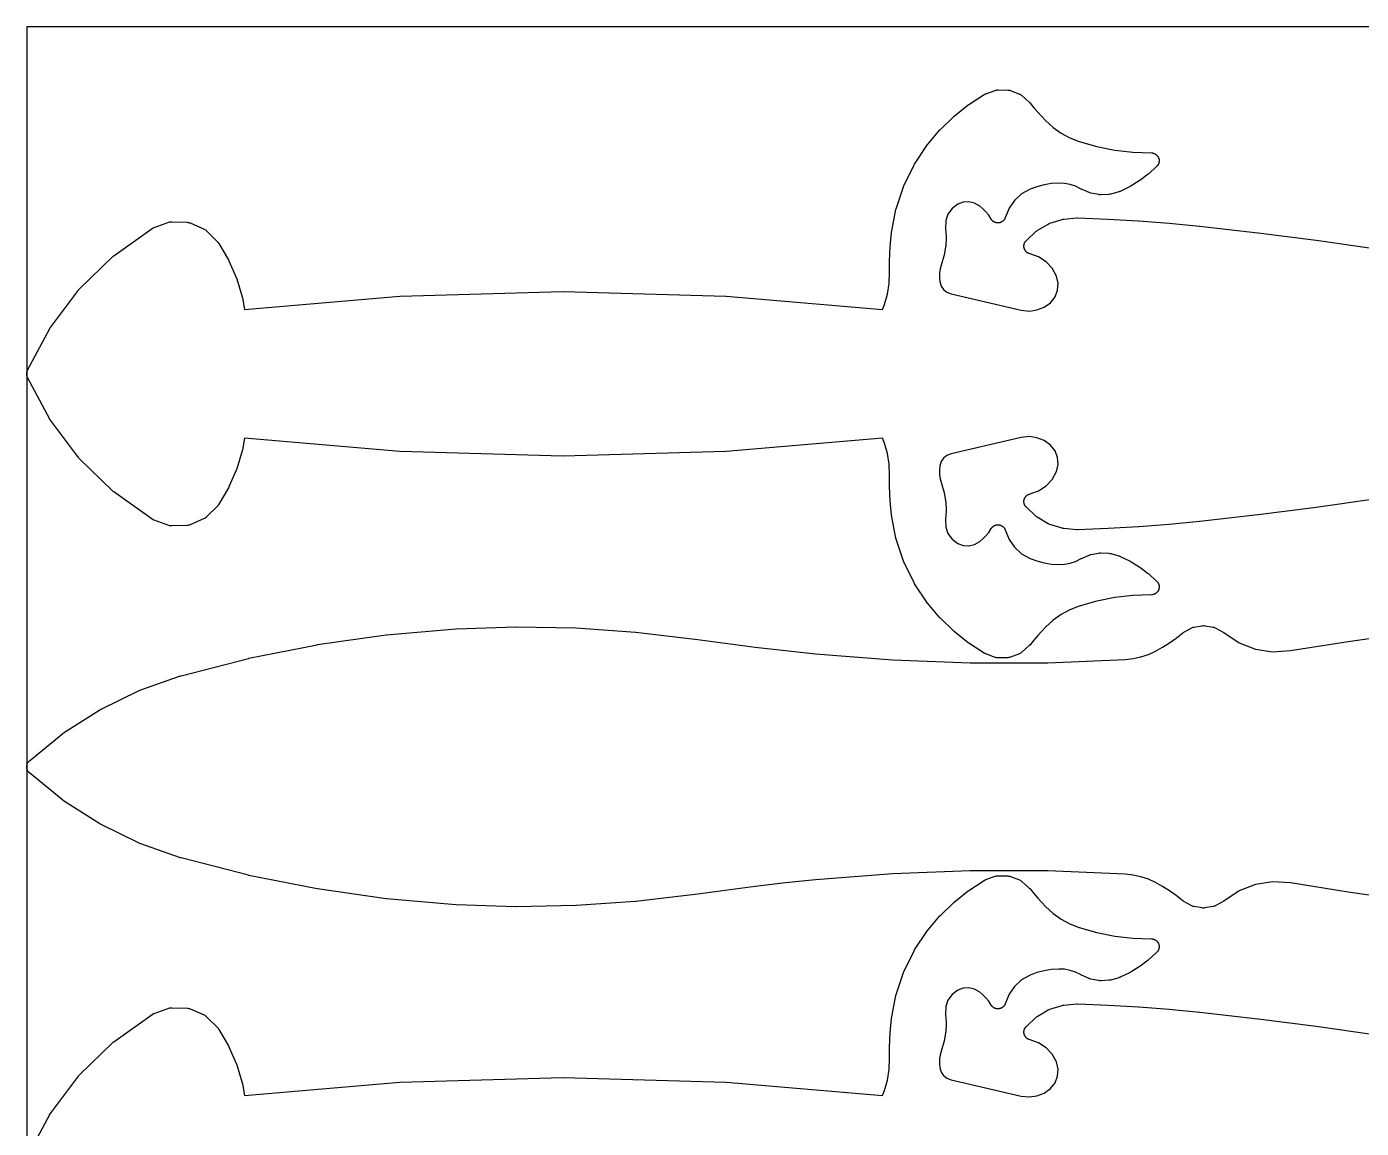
# Model space of a CAD drawing. Header units: metres. Extents: x 0 to 3000, y 0 to 1240.
# Drawn here: x 0 to 339.7, y 959.7 to 1240 of the extents above; entities that cross this region are included whole.
import ezdxf

# ---------------------------------------------------------------- set-up
doc = ezdxf.new("R2010")
doc.units = ezdxf.units.M

msp = doc.modelspace()

# ---------------------------------------------------------------- linework, layer by layer
at = {"color": 7}
msp.add_lwpolyline([(0, 0), (3000, 0), (3000, 1240), (0, 1240), (0, 0)], close=True, dxfattribs=at)
at = {"color": 1}
for points in [[(342.98, 1119.78), (328.22, 1117.66), (328.19, 1117.66), (313.4, 1115.76), (313.37, 1115.76), (298.56, 1114.08), (298.54, 1114.08), (298.53, 1114.08), (290.81, 1113.34), (290.77, 1113.34), (283.04, 1112.74), (283, 1112.74), (275.26, 1112.29), (275.22, 1112.29), (267.47, 1111.99), (267.45, 1111.99), (267.42, 1111.99), (267.35, 1111.99), (267.28, 1111.99), (267.25, 1111.99), (267.23, 1111.99), (263.94, 1112.27), (263.72, 1112.3), (263.5, 1112.36), (260.4, 1113.35), (260.19, 1113.43), (259.99, 1113.53), (257.18, 1115.18), (257, 1115.31), (256.82, 1115.45), (254.43, 1117.72), (254.37, 1117.78), (254.31, 1117.84), (254.3, 1117.85), (254.29, 1117.86), (254.24, 1117.93), (254.19, 1117.99), (254.18, 1118.01), (254.17, 1118.02), (254.13, 1118.09), (254.08, 1118.16), (254.07, 1118.17), (254.07, 1118.18), (254.03, 1118.26), (253.99, 1118.33), (253.98, 1118.34), (253.98, 1118.36), (253.95, 1118.44), (253.91, 1118.51), (253.91, 1118.53), (253.91, 1118.54), (253.88, 1118.62), (253.86, 1118.7), (253.86, 1118.72), (253.85, 1118.73), (253.84, 1118.81), (253.82, 1118.89), (253.82, 1118.91), (253.82, 1118.92), (253.81, 1119.01), (253.8, 1119.09), (253.8, 1119.1), (253.8, 1119.12), (253.8, 1119.2), (253.81, 1119.29), (253.81, 1119.3), (253.81, 1119.31), (253.82, 1119.4), (253.83, 1119.48), (253.83, 1119.49), (253.83, 1119.51), (253.85, 1119.59), (253.87, 1119.67), (253.87, 1119.69), (253.87, 1119.7), (253.9, 1119.78), (253.92, 1119.86), (253.93, 1119.87), (253.93, 1119.89), (253.97, 1119.96), (254, 1120.04), (254.01, 1120.05), (254.01, 1120.07), (254.05, 1120.14), (254.09, 1120.21), (254.1, 1120.23), (254.11, 1120.24), (254.16, 1120.31), (254.2, 1120.38), (254.21, 1120.39), (254.22, 1120.4), (254.28, 1120.46), (254.33, 1120.53), (254.34, 1120.54), (254.35, 1120.55), (254.41, 1120.61), (254.47, 1120.66), (254.48, 1120.67), (254.49, 1120.68), (254.56, 1120.74), (254.62, 1120.79), (254.63, 1120.8), (254.64, 1120.81), (254.72, 1120.85), (254.78, 1120.9), (254.8, 1120.9), (254.81, 1120.91), (254.88, 1120.95), (254.96, 1120.99), (254.97, 1120.99), (254.99, 1121), (255.06, 1121.03), (255.14, 1121.06), (257.54, 1121.9), (259.43, 1123.14), (260.97, 1124.79), (262.07, 1126.77), (262.5, 1128.6), (262.37, 1130.4), (261.72, 1132.08), (260.54, 1133.55), (258.95, 1134.69), (257.13, 1135.41), (255.2, 1135.68), (253.1, 1135.45), (235.32, 1131.33), (234.17, 1130.87), (233.34, 1130.2), (232.74, 1129.32), (232.39, 1128.19), (232.29, 1127.16), (232.33, 1126.05), (232.51, 1124.94), (232.85, 1123.75), (233.46, 1121.69), (233.51, 1121.46), (233.86, 1119.35), (233.89, 1119.12), (234, 1116.98), (233.99, 1116.75), (233.86, 1114.69), (233.91, 1112.67), (234.48, 1111), (235.51, 1109.56), (236.97, 1108.47), (238.36, 1107.97), (239.8, 1107.88), (241.22, 1108.21), (242.6, 1108.98), (243.37, 1109.64), (244.15, 1110.44), (244.84, 1111.31), (245.5, 1112.33), (245.51, 1112.35), (245.53, 1112.38), (245.57, 1112.43), (245.61, 1112.49), (245.63, 1112.51), (245.65, 1112.54), (245.69, 1112.59), (245.74, 1112.64), (245.76, 1112.66), (245.78, 1112.68), (245.83, 1112.72), (245.88, 1112.77), (245.91, 1112.79), (245.93, 1112.81), (245.98, 1112.85), (246.04, 1112.89), (246.06, 1112.91), (246.09, 1112.92), (246.15, 1112.96), (246.21, 1113), (246.23, 1113.01), (246.26, 1113.02), (246.32, 1113.05), (246.38, 1113.08), (246.41, 1113.09), (246.44, 1113.1), (246.5, 1113.13), (246.57, 1113.15), (246.59, 1113.16), (246.62, 1113.17), (246.69, 1113.18), (246.76, 1113.2), (246.78, 1113.21), (246.81, 1113.21), (246.88, 1113.22), (246.95, 1113.23), (246.98, 1113.24), (247.01, 1113.24), (247.08, 1113.24), (247.14, 1113.25), (247.17, 1113.25), (247.2, 1113.25), (247.27, 1113.24), (247.34, 1113.24), (247.37, 1113.24), (247.4, 1113.23), (247.47, 1113.22), (247.54, 1113.21), (247.56, 1113.21), (247.59, 1113.2), (247.66, 1113.19), (247.73, 1113.17), (247.75, 1113.16), (247.78, 1113.15), (247.85, 1113.13), (247.91, 1113.11), (247.94, 1113.1), (247.97, 1113.09), (248.03, 1113.05), (248.09, 1113.03), (248.12, 1113.01), (248.14, 1113), (248.2, 1112.96), (248.26, 1112.93), (248.28, 1112.91), (248.31, 1112.9), (248.36, 1112.85), (248.42, 1112.81), (248.44, 1112.79), (248.47, 1112.78), (248.52, 1112.73), (248.57, 1112.68), (248.59, 1112.66), (248.61, 1112.64), (248.66, 1112.59), (248.7, 1112.54), (248.72, 1112.52), (248.74, 1112.5), (248.78, 1112.44), (248.82, 1112.39), (248.84, 1112.36), (248.85, 1112.34), (248.89, 1112.28), (248.93, 1112.22), (248.94, 1112.19), (248.95, 1112.17), (248.98, 1112.1), (249.01, 1112.04), (249.02, 1112.02), (249.03, 1111.99), (250.03, 1109.5), (251.41, 1107.52), (253.2, 1105.89), (255.4, 1104.66), (257.11, 1104.04), (258.93, 1103.56), (260.79, 1103.25), (262.65, 1103.12), (264.12, 1103.19), (265.54, 1103.46), (266.92, 1103.92), (268.34, 1104.63), (268.38, 1104.65), (268.43, 1104.67), (270.38, 1105.53), (270.59, 1105.61), (270.82, 1105.67), (272.89, 1106.05), (273.12, 1106.08), (273.35, 1106.09), (275.45, 1105.99), (275.68, 1105.97), (275.91, 1105.92), (277.96, 1105.33), (278.02, 1105.31), (278.09, 1105.29), (278.12, 1105.28), (278.15, 1105.27), (278.21, 1105.24), (278.27, 1105.22), (280.69, 1104.06), (280.87, 1103.97), (283.16, 1102.58), (283.32, 1102.47), (285.46, 1100.86), (285.61, 1100.73), (287.58, 1098.91), (287.58, 1098.91), (287.59, 1098.91), (287.65, 1098.84), (287.72, 1098.77), (287.72, 1098.77), (287.72, 1098.77), (287.78, 1098.69), (287.84, 1098.62), (287.84, 1098.62), (287.85, 1098.61), (287.9, 1098.53), (287.95, 1098.46), (287.95, 1098.45), (287.95, 1098.45), (288, 1098.37), (288.04, 1098.28), (288.04, 1098.28), (288.04, 1098.28), (288.08, 1098.19), (288.11, 1098.1), (288.12, 1098.1), (288.12, 1098.09), (288.14, 1098), (288.17, 1097.91), (288.17, 1097.91), (288.17, 1097.91), (288.19, 1097.81), (288.21, 1097.72), (288.21, 1097.71), (288.21, 1097.71), (288.21, 1097.62), (288.22, 1097.52), (288.22, 1097.52), (288.22, 1097.52), (288.22, 1097.42), (288.22, 1097.33), (288.22, 1097.32), (288.22, 1097.32), (288.21, 1097.23), (288.2, 1097.13), (288.2, 1097.13), (288.2, 1097.13), (288.18, 1097.03), (288.16, 1096.94), (288.16, 1096.94), (288.16, 1096.93), (288.13, 1096.84), (288.1, 1096.75), (288.1, 1096.75), (288.1, 1096.75), (288.06, 1096.66), (288.02, 1096.57), (288.02, 1096.57), (288.02, 1096.57), (287.98, 1096.48), (287.93, 1096.4), (287.93, 1096.4), (287.93, 1096.39), (287.87, 1096.32), (287.82, 1096.24), (287.82, 1096.23), (287.82, 1096.23), (287.75, 1096.16), (287.69, 1096.09), (287.69, 1096.08), (287.69, 1096.08), (287.62, 1096.02), (287.55, 1095.95), (287.55, 1095.95), (287.55, 1095.95), (287.47, 1095.89), (287.4, 1095.83), (287.4, 1095.82), (287.39, 1095.82), (287.31, 1095.77), (287.24, 1095.72), (287.23, 1095.72), (287.23, 1095.72), (287.15, 1095.67), (287.06, 1095.63), (287.06, 1095.63), (287.06, 1095.63), (286.97, 1095.59), (286.88, 1095.55), (286.88, 1095.55), (286.87, 1095.55), (286.78, 1095.53), (286.69, 1095.5), (286.69, 1095.5), (286.69, 1095.5), (286.59, 1095.48), (286.5, 1095.46), (286.5, 1095.46), (286.49, 1095.46), (286.4, 1095.45), (286.3, 1095.45), (286.3, 1095.45), (286.3, 1095.45), (281.55, 1095.27), (276.93, 1094.73), (272.36, 1093.82), (267.89, 1092.54), (265.52, 1091.61), (263.3, 1090.41), (261.25, 1088.95), (259.33, 1087.23), (258.33, 1086.18), (257.32, 1085.07), (256.35, 1083.93), (255.39, 1082.74), (255.34, 1082.69), (255.3, 1082.64), (255.28, 1082.62), (255.26, 1082.6), (255.21, 1082.55), (255.16, 1082.5), (253.26, 1080.82), (253.12, 1080.71), (252.97, 1080.61), (252.82, 1080.52), (252.65, 1080.45), (250.35, 1079.57), (250.19, 1079.51), (250.02, 1079.47), (249.84, 1079.44), (249.67, 1079.43), (247.21, 1079.4), (247.03, 1079.4), (246.85, 1079.42), (246.67, 1079.46), (246.5, 1079.51), (244.12, 1080.37), (244.08, 1080.38), (244.05, 1080.39), (243.99, 1080.42), (243.99, 1080.42), (243.93, 1080.44), (243.9, 1080.46), (243.87, 1080.48), (243.82, 1080.51), (243.76, 1080.54), (243.73, 1080.56), (243.7, 1080.57), (239.8, 1083.1), (239.64, 1083.21), (236.02, 1086.1), (235.87, 1086.23), (232.54, 1089.46), (232.41, 1089.6), (229.41, 1093.15), (229.4, 1093.16), (229.38, 1093.17), (229.34, 1093.24), (229.29, 1093.3), (229.28, 1093.32), (229.27, 1093.33), (225.99, 1098.26), (225.86, 1098.49), (223.27, 1103.79), (223.17, 1104.03), (221.31, 1109.62), (221.24, 1109.88), (220.13, 1115.7), (220.12, 1115.78), (220.1, 1115.86), (219.85, 1118.3), (219.84, 1118.37), (219.67, 1120.82), (219.67, 1120.89), (219.58, 1123.34), (219.58, 1123.41), (219.59, 1125.82), (219.48, 1128.65), (219.07, 1131.37), (218.36, 1134.03), (217.85, 1135.31), (178.05, 1131.91), (177.94, 1131.9), (136.55, 1130.73), (136.44, 1130.73), (95.05, 1131.9), (94.93, 1131.91), (55.46, 1135.28), (54.92, 1132.33), (54.87, 1132.1), (53.47, 1127.51), (53.39, 1127.29), (51.46, 1122.88), (51.36, 1122.68), (48.93, 1118.51), (48.9, 1118.46), (48.87, 1118.42), (48.85, 1118.38), (48.82, 1118.34), (48.79, 1118.3), (48.76, 1118.26), (48.73, 1118.23), (48.7, 1118.19), (48.66, 1118.15), (48.63, 1118.11), (45.79, 1115.24), (45.65, 1115.11), (45.5, 1115), (45.34, 1114.89), (45.17, 1114.81), (41.59, 1113.25), (41.41, 1113.19), (41.23, 1113.14), (41.05, 1113.11), (40.86, 1113.09), (36.96, 1112.95), (36.77, 1112.95), (36.58, 1112.97), (36.4, 1113.01), (36.21, 1113.06), (32.42, 1114.43), (32.35, 1114.45), (32.28, 1114.48), (32.26, 1114.49), (32.24, 1114.5), (32.17, 1114.54), (32.1, 1114.57), (32.08, 1114.58), (32.06, 1114.59), (32, 1114.64), (31.94, 1114.68), (22.16, 1121.6), (22.03, 1121.7), (21.92, 1121.8), (13.38, 1130.11), (13.27, 1130.22), (13.17, 1130.34), (6.02, 1139.87), (5.93, 1140), (5.85, 1140.14), (0.23, 1150.72), (0.19, 1150.81), (0.15, 1150.89), (0.15, 1150.89), (0.15, 1150.9), (0.12, 1150.99), (0.09, 1151.07), (0.09, 1151.08), (0.08, 1151.08), (0.06, 1151.17), (0.04, 1151.26), (0.04, 1151.27), (0.04, 1151.27), (0.02, 1151.37), (0.01, 1151.46), (0.01, 1151.46), (0.01, 1151.47), (0, 1151.56), (0, 1151.65), (0, 1151.66), (0, 1151.66), (0, 1151.76), (0.01, 1151.85), (0.01, 1151.86), (0.01, 1151.86), (0.02, 1151.95), (0.04, 1152.04), (0.04, 1152.05), (0.04, 1152.06), (0.06, 1152.14), (0.08, 1152.23), (0.09, 1152.24), (0.09, 1152.25), (0.12, 1152.33), (0.15, 1152.42), (0.15, 1152.42), (0.15, 1152.43), (0.19, 1152.51), (0.23, 1152.6), (5.85, 1163.18), (5.93, 1163.32), (6.02, 1163.45), (13.17, 1172.98), (13.27, 1173.1), (13.38, 1173.21), (21.92, 1181.52), (22.03, 1181.62), (22.16, 1181.72), (31.94, 1188.64), (32, 1188.68), (32.06, 1188.72), (32.08, 1188.74), (32.1, 1188.75), (32.17, 1188.78), (32.24, 1188.82), (32.26, 1188.83), (32.28, 1188.84), (32.35, 1188.86), (32.42, 1188.89), (36.21, 1190.26), (36.4, 1190.31), (36.58, 1190.35), (36.77, 1190.37), (36.96, 1190.37), (40.86, 1190.23), (41.05, 1190.21), (41.23, 1190.18), (41.41, 1190.13), (41.59, 1190.07), (45.17, 1188.51), (45.34, 1188.42), (45.5, 1188.32), (45.65, 1188.21), (45.79, 1188.08), (48.63, 1185.21), (48.66, 1185.17), (48.7, 1185.13), (48.73, 1185.09), (48.76, 1185.06), (48.79, 1185.02), (48.82, 1184.97), (48.85, 1184.94), (48.87, 1184.9), (48.9, 1184.86), (48.93, 1184.81), (51.36, 1180.64), (51.46, 1180.44), (53.39, 1176.03), (53.47, 1175.81), (54.87, 1171.22), (54.92, 1170.99), (55.46, 1168.04), (94.93, 1171.41), (95.05, 1171.42), (136.44, 1172.59), (136.55, 1172.59), (177.94, 1171.42), (178.05, 1171.41), (217.85, 1168.01), (218.36, 1169.29), (219.07, 1171.95), (219.48, 1174.67), (219.59, 1177.5), (219.58, 1179.91), (219.58, 1179.98), (219.67, 1182.43), (219.67, 1182.5), (219.84, 1184.95), (219.85, 1185.02), (220.1, 1187.46), (220.12, 1187.54), (220.13, 1187.62), (221.24, 1193.44), (221.31, 1193.69), (223.17, 1199.29), (223.27, 1199.53), (225.86, 1204.83), (225.99, 1205.06), (229.27, 1209.99), (229.28, 1210), (229.29, 1210.02), (229.34, 1210.08), (229.38, 1210.14), (229.4, 1210.16), (229.41, 1210.17), (232.41, 1213.72), (232.54, 1213.86), (235.87, 1217.09), (236.02, 1217.22), (239.64, 1220.11), (239.8, 1220.22), (243.7, 1222.75), (243.73, 1222.76), (243.76, 1222.78), (243.82, 1222.81), (243.87, 1222.84), (243.9, 1222.86), (243.93, 1222.87), (243.99, 1222.9), (244.05, 1222.93), (244.08, 1222.94), (244.12, 1222.95), (246.5, 1223.8), (246.67, 1223.86), (246.85, 1223.89), (247.03, 1223.92), (247.21, 1223.92), (249.67, 1223.89), (249.84, 1223.87), (250.02, 1223.85), (250.19, 1223.81), (250.35, 1223.75), (252.65, 1222.87), (252.82, 1222.8), (252.97, 1222.71), (253.12, 1222.61), (253.26, 1222.5), (255.16, 1220.82), (255.21, 1220.77), (255.26, 1220.72), (255.28, 1220.7), (255.3, 1220.68), (255.34, 1220.63), (255.39, 1220.58), (256.35, 1219.39), (257.32, 1218.25), (258.33, 1217.14), (259.33, 1216.09), (261.25, 1214.37), (263.3, 1212.91), (265.52, 1211.71), (267.89, 1210.77), (272.36, 1209.5), (276.93, 1208.59), (281.55, 1208.04), (286.3, 1207.87), (286.3, 1207.87), (286.3, 1207.87), (286.4, 1207.86), (286.49, 1207.86), (286.5, 1207.86), (286.5, 1207.86), (286.59, 1207.84), (286.69, 1207.82), (286.69, 1207.82), (286.69, 1207.82), (286.78, 1207.79), (286.87, 1207.77), (286.88, 1207.77), (286.88, 1207.76), (286.97, 1207.73), (287.06, 1207.69), (287.06, 1207.69), (287.06, 1207.69), (287.15, 1207.65), (287.23, 1207.6), (287.23, 1207.6), (287.24, 1207.6), (287.31, 1207.55), (287.39, 1207.5), (287.4, 1207.49), (287.4, 1207.49), (287.47, 1207.43), (287.55, 1207.37), (287.55, 1207.37), (287.55, 1207.37), (287.62, 1207.3), (287.69, 1207.24), (287.69, 1207.23), (287.69, 1207.23), (287.75, 1207.16), (287.82, 1207.09), (287.82, 1207.08), (287.82, 1207.08), (287.87, 1207), (287.93, 1206.93), (287.93, 1206.92), (287.93, 1206.92), (287.98, 1206.84), (288.02, 1206.75), (288.02, 1206.75), (288.02, 1206.75), (288.06, 1206.66), (288.1, 1206.57), (288.1, 1206.57), (288.1, 1206.57), (288.13, 1206.48), (288.16, 1206.39), (288.16, 1206.38), (288.16, 1206.38), (288.18, 1206.29), (288.2, 1206.19), (288.2, 1206.19), (288.2, 1206.19), (288.21, 1206.09), (288.22, 1206), (288.22, 1206), (288.22, 1205.99), (288.22, 1205.9), (288.22, 1205.8), (288.22, 1205.8), (288.22, 1205.8), (288.21, 1205.7), (288.21, 1205.61), (288.21, 1205.6), (288.21, 1205.6), (288.19, 1205.51), (288.17, 1205.41), (288.17, 1205.41), (288.17, 1205.41), (288.14, 1205.32), (288.12, 1205.23), (288.12, 1205.22), (288.11, 1205.22), (288.08, 1205.13), (288.04, 1205.04), (288.04, 1205.04), (288.04, 1205.04), (288, 1204.95), (287.95, 1204.87), (287.95, 1204.87), (287.95, 1204.86), (287.9, 1204.78), (287.85, 1204.7), (287.84, 1204.7), (287.84, 1204.7), (287.78, 1204.63), (287.72, 1204.55), (287.72, 1204.55), (287.72, 1204.55), (287.65, 1204.48), (287.59, 1204.41), (287.58, 1204.41), (287.58, 1204.41), (285.61, 1202.59), (285.46, 1202.46), (283.32, 1200.85), (283.16, 1200.74), (280.87, 1199.35), (280.69, 1199.25), (278.27, 1198.1), (278.21, 1198.08), (278.15, 1198.05), (278.12, 1198.04), (278.09, 1198.03), (278.02, 1198.01), (277.96, 1197.99), (275.91, 1197.4), (275.68, 1197.35), (275.45, 1197.33), (273.35, 1197.23), (273.12, 1197.24), (272.89, 1197.27), (270.82, 1197.65), (270.59, 1197.71), (270.38, 1197.79), (268.43, 1198.65), (268.38, 1198.67), (268.34, 1198.69), (266.92, 1199.4), (265.54, 1199.86), (264.12, 1200.13), (262.65, 1200.2), (260.79, 1200.06), (258.93, 1199.76), (257.11, 1199.28), (255.4, 1198.66), (253.2, 1197.43), (251.41, 1195.8), (250.03, 1193.82), (249.03, 1191.33), (249.02, 1191.3), (249.01, 1191.28), (248.98, 1191.21), (248.95, 1191.15), (248.94, 1191.13), (248.93, 1191.1), (248.89, 1191.04), (248.85, 1190.98), (248.84, 1190.96), (248.82, 1190.93), (248.78, 1190.88), (248.74, 1190.82), (248.72, 1190.8), (248.7, 1190.78), (248.66, 1190.73), (248.61, 1190.68), (248.59, 1190.66), (248.57, 1190.63), (248.52, 1190.59), (248.47, 1190.54), (248.44, 1190.52), (248.42, 1190.51), (248.36, 1190.46), (248.31, 1190.42), (248.28, 1190.41), (248.26, 1190.39), (248.2, 1190.36), (248.14, 1190.32), (248.12, 1190.31), (248.09, 1190.29), (248.03, 1190.26), (247.97, 1190.23), (247.94, 1190.22), (247.91, 1190.21), (247.85, 1190.19), (247.78, 1190.17), (247.75, 1190.16), (247.73, 1190.15), (247.66, 1190.13), (247.59, 1190.12), (247.56, 1190.11), (247.54, 1190.1), (247.47, 1190.1), (247.4, 1190.08), (247.37, 1190.08), (247.34, 1190.08), (247.27, 1190.08), (247.2, 1190.07), (247.17, 1190.07), (247.14, 1190.07), (247.08, 1190.08), (247.01, 1190.08), (246.98, 1190.08), (246.95, 1190.08), (246.88, 1190.1), (246.81, 1190.11), (246.78, 1190.11), (246.76, 1190.12), (246.69, 1190.13), (246.62, 1190.15), (246.59, 1190.16), (246.57, 1190.17), (246.5, 1190.19), (246.44, 1190.21), (246.41, 1190.23), (246.38, 1190.24), (246.32, 1190.27), (246.26, 1190.3), (246.23, 1190.31), (246.21, 1190.32), (246.15, 1190.36), (246.09, 1190.4), (246.06, 1190.41), (246.04, 1190.43), (245.98, 1190.47), (245.93, 1190.51), (245.91, 1190.53), (245.88, 1190.55), (245.83, 1190.59), (245.78, 1190.64), (245.76, 1190.66), (245.74, 1190.68), (245.69, 1190.73), (245.65, 1190.78), (245.63, 1190.81), (245.61, 1190.83), (245.57, 1190.88), (245.53, 1190.94), (245.51, 1190.96), (245.5, 1190.99), (244.84, 1192.01), (244.15, 1192.88), (243.37, 1193.68), (242.6, 1194.34), (241.22, 1195.11), (239.8, 1195.44), (238.36, 1195.35), (236.97, 1194.85), (235.51, 1193.75), (234.48, 1192.32), (233.91, 1190.65), (233.86, 1188.62), (233.99, 1186.57), (234, 1186.34), (233.89, 1184.2), (233.86, 1183.97), (233.51, 1181.86), (233.46, 1181.63), (232.85, 1179.57), (232.51, 1178.37), (232.33, 1177.27), (232.29, 1176.16), (232.39, 1175.13), (232.74, 1174), (233.34, 1173.12), (234.17, 1172.45), (235.32, 1171.99), (253.1, 1167.86), (255.2, 1167.64), (257.13, 1167.91), (258.95, 1168.63), (260.54, 1169.77), (261.72, 1171.24), (262.37, 1172.92), (262.5, 1174.72), (262.07, 1176.55), (260.97, 1178.53), (259.43, 1180.18), (257.54, 1181.42), (255.14, 1182.26), (255.06, 1182.29), (254.99, 1182.32), (254.97, 1182.33), (254.96, 1182.33), (254.88, 1182.37), (254.81, 1182.41), (254.8, 1182.42), (254.78, 1182.42), (254.72, 1182.47), (254.64, 1182.51), (254.63, 1182.52), (254.62, 1182.53), (254.56, 1182.58), (254.49, 1182.63), (254.48, 1182.65), (254.47, 1182.65), (254.41, 1182.71), (254.35, 1182.77), (254.34, 1182.78), (254.33, 1182.79), (254.28, 1182.86), (254.22, 1182.92), (254.21, 1182.93), (254.2, 1182.94), (254.16, 1183.01), (254.11, 1183.08), (254.1, 1183.09), (254.09, 1183.11), (254.05, 1183.18), (254.01, 1183.25), (254.01, 1183.27), (254, 1183.28), (253.97, 1183.36), (253.93, 1183.43), (253.93, 1183.45), (253.92, 1183.46), (253.9, 1183.54), (253.87, 1183.62), (253.87, 1183.63), (253.87, 1183.65), (253.85, 1183.73), (253.83, 1183.81), (253.83, 1183.82), (253.83, 1183.84), (253.82, 1183.92), (253.81, 1184), (253.81, 1184.02), (253.81, 1184.03), (253.8, 1184.12), (253.8, 1184.2), (253.8, 1184.22), (253.8, 1184.23), (253.81, 1184.31), (253.82, 1184.4), (253.82, 1184.41), (253.82, 1184.43), (253.84, 1184.51), (253.85, 1184.59), (253.86, 1184.6), (253.86, 1184.62), (253.88, 1184.7), (253.91, 1184.78), (253.91, 1184.79), (253.91, 1184.81), (253.95, 1184.88), (253.98, 1184.96), (253.98, 1184.97), (253.99, 1184.99), (254.03, 1185.06), (254.07, 1185.14), (254.07, 1185.15), (254.08, 1185.16), (254.13, 1185.23), (254.17, 1185.3), (254.18, 1185.31), (254.19, 1185.33), (254.24, 1185.39), (254.29, 1185.46), (254.3, 1185.47), (254.31, 1185.48), (254.37, 1185.54), (254.43, 1185.6), (256.82, 1187.86), (257, 1188.01), (257.18, 1188.13), (259.99, 1189.79), (260.19, 1189.89), (260.4, 1189.97), (263.5, 1190.96), (263.72, 1191.02), (263.94, 1191.05), (267.23, 1191.32), (267.25, 1191.33), (267.28, 1191.33), (267.35, 1191.33), (267.42, 1191.33), (267.45, 1191.33), (267.47, 1191.33), (275.22, 1191.03), (275.26, 1191.03), (283, 1190.58), (283.04, 1190.58), (290.77, 1189.98), (290.81, 1189.98), (298.53, 1189.24), (298.54, 1189.24), (298.56, 1189.24), (313.37, 1187.56), (313.4, 1187.56), (328.19, 1185.66), (328.22, 1185.66), (342.98, 1183.54)], [(351.08, 1017.66), (336.32, 1019.78), (336.29, 1019.78), (321.67, 1022.1), (317.08, 1022.36), (312.71, 1021.68), (308.58, 1020.08), (304.66, 1017.5), (304.61, 1017.47), (304.55, 1017.43), (302.62, 1016.34), (302.47, 1016.26), (302.31, 1016.2), (302.14, 1016.15), (301.97, 1016.11), (299.85, 1015.75), (299.62, 1015.72), (299.4, 1015.72), (299.17, 1015.75), (297.05, 1016.11), (296.88, 1016.15), (296.72, 1016.2), (296.56, 1016.26), (296.4, 1016.34), (294.47, 1017.43), (294.43, 1017.46), (294.39, 1017.49), (294.35, 1017.51), (294.31, 1017.54), (294.27, 1017.57), (294.23, 1017.6), (292.56, 1018.9), (290.86, 1020.09), (289.11, 1021.19), (287.33, 1022.19), (285.48, 1023.04), (283.57, 1023.68), (281.61, 1024.12), (279.57, 1024.35), (259.88, 1025.17), (240.15, 1025.2), (220.44, 1024.45), (200.75, 1022.9), (193.09, 1022.1), (185.42, 1021.21), (177.77, 1020.23), (170.11, 1019.17), (170.09, 1019.17), (170.07, 1019.16), (155.03, 1017.37), (154.93, 1017.36), (139.82, 1016.33), (139.72, 1016.33), (124.58, 1016.06), (124.48, 1016.06), (109.34, 1016.55), (109.28, 1016.56), (109.23, 1016.56), (91.61, 1018.07), (91.5, 1018.08), (74, 1020.57), (73.89, 1020.59), (56.55, 1024.04), (56.44, 1024.07), (39.32, 1028.49), (39.23, 1028.51), (39.15, 1028.54), (28.82, 1032.17), (28.61, 1032.26), (18.8, 1037.05), (18.6, 1037.16), (9.4, 1043.04), (9.21, 1043.18), (0.73, 1050.11), (0.73, 1050.11), (0.73, 1050.12), (0.66, 1050.18), (0.59, 1050.24), (0.59, 1050.25), (0.58, 1050.25), (0.52, 1050.32), (0.46, 1050.39), (0.45, 1050.39), (0.45, 1050.39), (0.4, 1050.47), (0.34, 1050.54), (0.34, 1050.55), (0.33, 1050.55), (0.29, 1050.63), (0.24, 1050.71), (0.24, 1050.72), (0.23, 1050.72), (0.19, 1050.81), (0.15, 1050.89), (0.15, 1050.89), (0.15, 1050.9), (0.12, 1050.99), (0.09, 1051.08), (0.09, 1051.08), (0.08, 1051.08), (0.06, 1051.17), (0.04, 1051.27), (0.04, 1051.27), (0.04, 1051.27), (0.02, 1051.37), (0.01, 1051.46), (0.01, 1051.46), (0.01, 1051.47), (0, 1051.56), (0, 1051.66), (0, 1051.66), (0, 1051.66), (0, 1051.76), (0.01, 1051.85), (0.01, 1051.86), (0.01, 1051.86), (0.02, 1051.95), (0.04, 1052.05), (0.04, 1052.05), (0.04, 1052.05), (0.06, 1052.14), (0.08, 1052.24), (0.09, 1052.24), (0.09, 1052.24), (0.12, 1052.33), (0.15, 1052.42), (0.15, 1052.42), (0.15, 1052.43), (0.19, 1052.51), (0.23, 1052.6), (0.24, 1052.6), (0.24, 1052.61), (0.29, 1052.69), (0.33, 1052.77), (0.34, 1052.77), (0.34, 1052.77), (0.4, 1052.85), (0.45, 1052.93), (0.45, 1052.93), (0.46, 1052.93), (0.52, 1053), (0.58, 1053.07), (0.59, 1053.07), (0.59, 1053.08), (0.66, 1053.14), (0.73, 1053.2), (0.73, 1053.21), (0.73, 1053.21), (9.21, 1060.14), (9.4, 1060.27), (18.6, 1066.16), (18.8, 1066.27), (28.61, 1071.06), (28.82, 1071.15), (39.15, 1074.78), (39.23, 1074.81), (39.32, 1074.83), (56.44, 1079.25), (56.55, 1079.28), (73.89, 1082.73), (74, 1082.75), (91.5, 1085.24), (91.61, 1085.25), (109.23, 1086.76), (109.28, 1086.76), (109.34, 1086.77), (124.48, 1087.26), (124.58, 1087.26), (139.72, 1086.99), (139.82, 1086.99), (154.93, 1085.95), (155.03, 1085.95), (170.07, 1084.15), (170.09, 1084.15), (170.11, 1084.15), (177.77, 1083.09), (185.42, 1082.11), (193.09, 1081.22), (200.75, 1080.42), (220.44, 1078.87), (240.15, 1078.11), (259.88, 1078.15), (279.57, 1078.97), (281.61, 1079.2), (283.57, 1079.64), (285.48, 1080.28), (287.33, 1081.13), (289.11, 1082.13), (290.86, 1083.23), (292.56, 1084.42), (294.23, 1085.72), (294.27, 1085.75), (294.31, 1085.78), (294.35, 1085.81), (294.39, 1085.83), (294.43, 1085.86), (294.47, 1085.89), (296.4, 1086.98), (296.56, 1087.06), (296.72, 1087.12), (296.88, 1087.17), (297.05, 1087.21), (299.17, 1087.57), (299.4, 1087.6), (299.62, 1087.6), (299.85, 1087.57), (301.97, 1087.21), (302.14, 1087.17), (302.31, 1087.12), (302.47, 1087.06), (302.62, 1086.98), (304.55, 1085.89), (304.61, 1085.85), (304.66, 1085.82), (308.58, 1083.24), (312.71, 1081.64), (317.08, 1080.95), (321.67, 1081.22), (336.29, 1083.54), (336.32, 1083.54), (351.08, 1085.66)], [(0.23, 952.6), (5.85, 963.18), (5.93, 963.32), (6.02, 963.45), (13.17, 972.98), (13.27, 973.1), (13.38, 973.21), (21.92, 981.52), (22.03, 981.62), (22.16, 981.72), (31.94, 988.64), (32, 988.68), (32.06, 988.72), (32.08, 988.74), (32.1, 988.75), (32.17, 988.78), (32.24, 988.82), (32.26, 988.83), (32.28, 988.84), (32.35, 988.86), (32.42, 988.89), (36.21, 990.26), (36.4, 990.31), (36.58, 990.35), (36.77, 990.37), (36.96, 990.37), (40.86, 990.23), (41.05, 990.21), (41.23, 990.18), (41.41, 990.13), (41.59, 990.07), (45.17, 988.51), (45.34, 988.42), (45.5, 988.32), (45.65, 988.21), (45.79, 988.08), (48.63, 985.21), (48.66, 985.17), (48.7, 985.13), (48.73, 985.09), (48.76, 985.06), (48.79, 985.02), (48.82, 984.97), (48.85, 984.94), (48.87, 984.9), (48.9, 984.86), (48.93, 984.81), (51.36, 980.64), (51.46, 980.44), (53.39, 976.03), (53.47, 975.81), (54.87, 971.22), (54.92, 970.99), (55.46, 968.04), (94.93, 971.41), (95.05, 971.42), (136.44, 972.59), (136.55, 972.59), (177.94, 971.42), (178.05, 971.41), (217.85, 968.01), (218.36, 969.29), (219.07, 971.95), (219.48, 974.67), (219.59, 977.5), (219.58, 979.91), (219.58, 979.98), (219.67, 982.43), (219.67, 982.5), (219.84, 984.95), (219.85, 985.02), (220.1, 987.46), (220.12, 987.54), (220.13, 987.62), (221.24, 993.44), (221.31, 993.69), (223.17, 999.29), (223.27, 999.53), (225.86, 1004.83), (225.99, 1005.06), (229.27, 1009.99), (229.28, 1010), (229.29, 1010.02), (229.34, 1010.08), (229.38, 1010.14), (229.4, 1010.16), (229.41, 1010.17), (232.41, 1013.72), (232.54, 1013.86), (235.87, 1017.09), (236.02, 1017.22), (239.64, 1020.11), (239.8, 1020.22), (243.7, 1022.75), (243.73, 1022.76), (243.76, 1022.78), (243.82, 1022.81), (243.87, 1022.84), (243.9, 1022.86), (243.93, 1022.87), (243.99, 1022.9), (244.05, 1022.93), (244.08, 1022.94), (244.12, 1022.95), (246.5, 1023.8), (246.67, 1023.86), (246.85, 1023.89), (247.03, 1023.92), (247.21, 1023.92), (249.67, 1023.89), (249.84, 1023.87), (250.02, 1023.85), (250.19, 1023.81), (250.35, 1023.75), (252.65, 1022.87), (252.82, 1022.8), (252.97, 1022.71), (253.12, 1022.61), (253.26, 1022.5), (255.16, 1020.82), (255.21, 1020.77), (255.26, 1020.72), (255.28, 1020.7), (255.3, 1020.68), (255.34, 1020.63), (255.39, 1020.58), (256.35, 1019.39), (257.32, 1018.25), (258.33, 1017.14), (259.33, 1016.09), (261.25, 1014.37), (263.3, 1012.91), (265.52, 1011.71), (267.89, 1010.77), (272.36, 1009.5), (276.93, 1008.59), (281.55, 1008.04), (286.3, 1007.87), (286.3, 1007.87), (286.3, 1007.87), (286.4, 1007.86), (286.49, 1007.86), (286.5, 1007.86), (286.5, 1007.86), (286.59, 1007.84), (286.69, 1007.82), (286.69, 1007.82), (286.69, 1007.82), (286.78, 1007.79), (286.87, 1007.77), (286.88, 1007.77), (286.88, 1007.76), (286.97, 1007.73), (287.06, 1007.69), (287.06, 1007.69), (287.06, 1007.69), (287.15, 1007.65), (287.23, 1007.6), (287.23, 1007.6), (287.24, 1007.6), (287.31, 1007.55), (287.39, 1007.5), (287.4, 1007.49), (287.4, 1007.49), (287.47, 1007.43), (287.55, 1007.37), (287.55, 1007.37), (287.55, 1007.37), (287.62, 1007.3), (287.69, 1007.24), (287.69, 1007.23), (287.69, 1007.23), (287.75, 1007.16), (287.82, 1007.09), (287.82, 1007.08), (287.82, 1007.08), (287.87, 1007), (287.93, 1006.93), (287.93, 1006.92), (287.93, 1006.92), (287.98, 1006.84), (288.02, 1006.75), (288.02, 1006.75), (288.02, 1006.75), (288.06, 1006.66), (288.1, 1006.57), (288.1, 1006.57), (288.1, 1006.57), (288.13, 1006.48), (288.16, 1006.39), (288.16, 1006.38), (288.16, 1006.38), (288.18, 1006.29), (288.2, 1006.19), (288.2, 1006.19), (288.2, 1006.19), (288.21, 1006.09), (288.22, 1006), (288.22, 1006), (288.22, 1005.99), (288.22, 1005.9), (288.22, 1005.8), (288.22, 1005.8), (288.22, 1005.8), (288.21, 1005.7), (288.21, 1005.61), (288.21, 1005.6), (288.21, 1005.6), (288.19, 1005.51), (288.17, 1005.41), (288.17, 1005.41), (288.17, 1005.41), (288.14, 1005.32), (288.12, 1005.23), (288.12, 1005.22), (288.11, 1005.22), (288.08, 1005.13), (288.04, 1005.04), (288.04, 1005.04), (288.04, 1005.04), (288, 1004.95), (287.95, 1004.87), (287.95, 1004.87), (287.95, 1004.86), (287.9, 1004.78), (287.85, 1004.7), (287.84, 1004.7), (287.84, 1004.7), (287.78, 1004.63), (287.72, 1004.55), (287.72, 1004.55), (287.72, 1004.55), (287.65, 1004.48), (287.59, 1004.41), (287.58, 1004.41), (287.58, 1004.41), (285.61, 1002.59), (285.46, 1002.46), (283.32, 1000.85), (283.16, 1000.74), (280.87, 999.35), (280.69, 999.25), (278.27, 998.1), (278.21, 998.08), (278.15, 998.05), (278.12, 998.04), (278.09, 998.03), (278.02, 998.01), (277.96, 997.99), (275.91, 997.4), (275.68, 997.35), (275.45, 997.33), (273.35, 997.23), (273.12, 997.24), (272.89, 997.27), (270.82, 997.65), (270.59, 997.71), (270.38, 997.79), (268.43, 998.65), (268.38, 998.67), (268.34, 998.69), (266.92, 999.4), (265.54, 999.86), (264.12, 1000.13), (262.65, 1000.2), (260.79, 1000.06), (258.93, 999.76), (257.11, 999.28), (255.4, 998.66), (253.2, 997.43), (251.41, 995.8), (250.03, 993.82), (249.03, 991.33), (249.02, 991.3), (249.01, 991.28), (248.98, 991.21), (248.95, 991.15), (248.94, 991.13), (248.93, 991.1), (248.89, 991.04), (248.85, 990.98), (248.84, 990.96), (248.82, 990.93), (248.78, 990.88), (248.74, 990.82), (248.72, 990.8), (248.7, 990.78), (248.66, 990.73), (248.61, 990.68), (248.59, 990.66), (248.57, 990.63), (248.52, 990.59), (248.47, 990.54), (248.44, 990.52), (248.42, 990.51), (248.36, 990.46), (248.31, 990.42), (248.28, 990.41), (248.26, 990.39), (248.2, 990.36), (248.14, 990.32), (248.12, 990.31), (248.09, 990.29), (248.03, 990.26), (247.97, 990.23), (247.94, 990.22), (247.91, 990.21), (247.85, 990.19), (247.78, 990.17), (247.75, 990.16), (247.73, 990.15), (247.66, 990.13), (247.59, 990.12), (247.56, 990.11), (247.54, 990.1), (247.47, 990.1), (247.4, 990.08), (247.37, 990.08), (247.34, 990.08), (247.27, 990.08), (247.2, 990.07), (247.17, 990.07), (247.14, 990.07), (247.08, 990.08), (247.01, 990.08), (246.98, 990.08), (246.95, 990.08), (246.88, 990.1), (246.81, 990.11), (246.78, 990.11), (246.76, 990.12), (246.69, 990.13), (246.62, 990.15), (246.59, 990.16), (246.57, 990.17), (246.5, 990.19), (246.44, 990.21), (246.41, 990.23), (246.38, 990.24), (246.32, 990.27), (246.26, 990.3), (246.23, 990.31), (246.21, 990.32), (246.15, 990.36), (246.09, 990.4), (246.06, 990.41), (246.04, 990.43), (245.98, 990.47), (245.93, 990.51), (245.91, 990.53), (245.88, 990.55), (245.83, 990.59), (245.78, 990.64), (245.76, 990.66), (245.74, 990.68), (245.69, 990.73), (245.65, 990.78), (245.63, 990.81), (245.61, 990.83), (245.57, 990.88), (245.53, 990.94), (245.51, 990.96), (245.5, 990.99), (244.84, 992.01), (244.15, 992.88), (243.37, 993.68), (242.6, 994.34), (241.22, 995.11), (239.8, 995.44), (238.36, 995.35), (236.97, 994.85), (235.51, 993.75), (234.48, 992.32), (233.91, 990.65), (233.86, 988.62), (233.99, 986.57), (234, 986.34), (233.89, 984.2), (233.86, 983.97), (233.51, 981.86), (233.46, 981.63), (232.85, 979.57), (232.51, 978.37), (232.33, 977.27), (232.29, 976.16), (232.39, 975.13), (232.74, 974), (233.34, 973.12), (234.17, 972.45), (235.32, 971.99), (253.1, 967.86), (255.2, 967.64), (257.13, 967.91), (258.95, 968.63), (260.54, 969.77), (261.72, 971.24), (262.37, 972.92), (262.5, 974.72), (262.07, 976.55), (260.97, 978.53), (259.43, 980.18), (257.54, 981.42), (255.14, 982.26), (255.06, 982.29), (254.99, 982.32), (254.97, 982.33), (254.96, 982.33), (254.88, 982.37), (254.81, 982.41), (254.8, 982.42), (254.78, 982.42), (254.72, 982.47), (254.64, 982.51), (254.63, 982.52), (254.62, 982.53), (254.56, 982.58), (254.49, 982.63), (254.48, 982.65), (254.47, 982.65), (254.41, 982.71), (254.35, 982.77), (254.34, 982.78), (254.33, 982.79), (254.28, 982.86), (254.22, 982.92), (254.21, 982.93), (254.2, 982.94), (254.16, 983.01), (254.11, 983.08), (254.1, 983.09), (254.09, 983.11), (254.05, 983.18), (254.01, 983.25), (254.01, 983.27), (254, 983.28), (253.97, 983.36), (253.93, 983.43), (253.93, 983.45), (253.92, 983.46), (253.9, 983.54), (253.87, 983.62), (253.87, 983.63), (253.87, 983.65), (253.85, 983.73), (253.83, 983.81), (253.83, 983.82), (253.83, 983.84), (253.82, 983.92), (253.81, 984), (253.81, 984.02), (253.81, 984.03), (253.8, 984.12), (253.8, 984.2), (253.8, 984.22), (253.8, 984.23), (253.81, 984.31), (253.82, 984.4), (253.82, 984.41), (253.82, 984.43), (253.84, 984.51), (253.85, 984.59), (253.86, 984.6), (253.86, 984.62), (253.88, 984.7), (253.91, 984.78), (253.91, 984.79), (253.91, 984.81), (253.95, 984.88), (253.98, 984.96), (253.98, 984.97), (253.99, 984.99), (254.03, 985.06), (254.07, 985.14), (254.07, 985.15), (254.08, 985.16), (254.13, 985.23), (254.17, 985.3), (254.18, 985.31), (254.19, 985.33), (254.24, 985.39), (254.29, 985.46), (254.3, 985.47), (254.31, 985.48), (254.37, 985.54), (254.43, 985.6), (256.82, 987.86), (257, 988.01), (257.18, 988.13), (259.99, 989.79), (260.19, 989.89), (260.4, 989.97), (263.5, 990.96), (263.72, 991.02), (263.94, 991.05), (267.23, 991.32), (267.25, 991.33), (267.28, 991.33), (267.35, 991.33), (267.42, 991.33), (267.45, 991.33), (267.47, 991.33), (275.22, 991.03), (275.26, 991.03), (283, 990.58), (283.04, 990.58), (290.77, 989.98), (290.81, 989.98), (298.53, 989.24), (298.54, 989.24), (298.56, 989.24), (313.37, 987.56), (313.4, 987.56), (328.19, 985.66), (328.22, 985.66), (342.98, 983.54)]]:
    msp.add_lwpolyline(points, dxfattribs=at)

doc.saveas('drawing.dxf')
